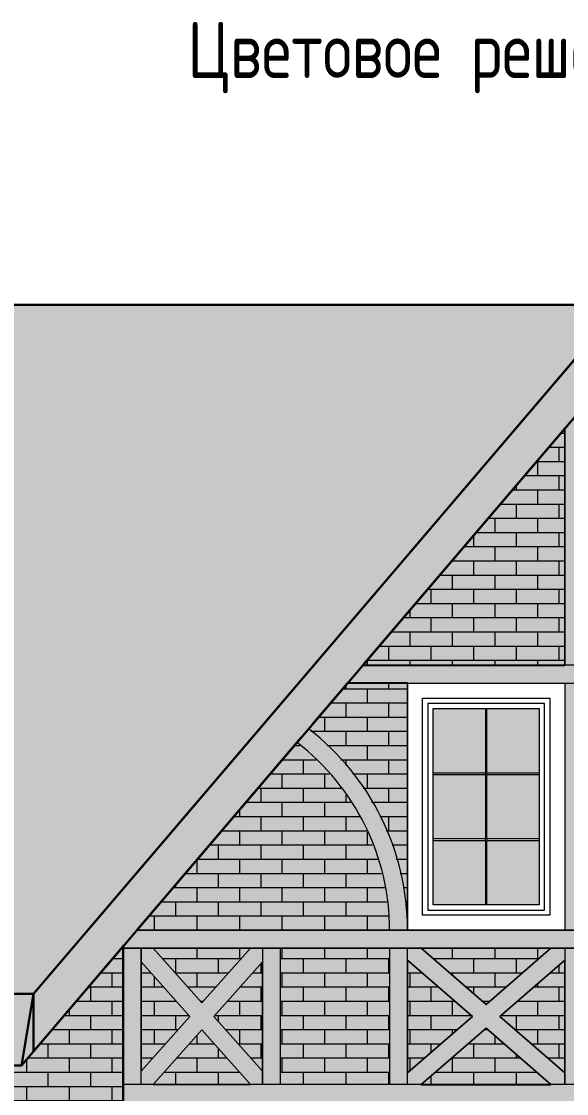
# Model space of a CAD drawing. Header units: millimetres. Extents: x -56498 to 234605, y -296269 to -29969.
# Drawn here: x 210479 to 214122, y -189282 to -182123 of the extents above; entities that cross this region are included whole.
import ezdxf
from ezdxf.enums import TextEntityAlignment as Align

# ---------------------------------------------------------------- set-up
doc = ezdxf.new("R2010")
doc.units = ezdxf.units.MM
doc.header["$LTSCALE"] = 100
for name, color, linetype, lineweight in [('0.3', 7, 'Continuous', 30), ('Примітки 0.09', 200, 'Continuous', 9), ('Тонкі 0.18', 142, 'Continuous', 18), ('Штрихування 0.09', 253, 'Continuous', 9)]:
    doc.layers.add(name, color=color, linetype=linetype, lineweight=lineweight)
doc.styles.add('SPDS', font='SPDS.shx', dxfattribs={"width": 0.9})
pattern_1 = [(0, (0, -59400), (0, 94.83851999999999), []), (90, (0, -59400), (-142.24, 94.83851999999999), [94.83851999999999, -94.83851999999999])]

msp = doc.modelspace()

# ---------------------------------------------------------------- hatches: boundary and pattern name
at = {"layer": 'Тонкі 0.18', "ltscale": 0.75, "true_color": 0xa64f21}
h = msp.add_hatch(color=34, dxfattribs=at)
h.paths.add_polyline_path([(208484.1320691197, -185886.8684205032), (208482.1811435979, -185887.8888629359), (208482.1811435979, -185824.8364507853), (208909.1712082688, -185824.8364507853), (208909.1712082688, -184016.6286345249), (205834.1824293874, -184016.6286345249), (205834.1824293874, -185824.8364507853), (206261.1274727, -185824.8364507853), (206261.1274727001, -185887.8888629358), (206259.1765471773, -185886.8655780447), (206259.1765471773, -187079.9268673955), (206259.1765471773, -187123.2224068589), (205834.1824293874, -187123.2224068589), (205834.1824293873, -188616.6558937469), (208909.1712082688, -188616.6558937469), (208909.1712082688, -187123.2224068589), (208484.1320691197, -187123.2224068589), (208484.1320691197, -187079.9268673955)])
h.paths.add_polyline_path([(205834.1824293874, -184016.628634525), (203059.1709601506, -184016.6286345249), (203059.1709601506, -188616.6558937469), (205834.1824293874, -188616.6558937469), (205834.1824293874, -187123.2224068589), (205409.1658009168, -187123.2224068589), (205409.1658009168, -187079.9268673955), (205409.1658009168, -185886.8458681377), (205407.162350478, -185887.8888629358), (205407.162350478, -185824.8364507853), (205834.1824293874, -185824.8364507853)])
h.paths.add_polyline_path([(214214.1284756208, -184333.0637513297), (214214.1284756207, -184016.6286345249), (208909.1712082688, -184016.6286345249), (208909.1712082688, -185824.8364507853), (209336.1612729396, -185824.8364507853), (209336.1612729396, -185887.8888629358), (209334.1353118212, -185886.8458681377), (209334.1353118212, -187079.9268673955), (209334.1353118212, -187123.2224068589), (208909.1712082688, -187123.2224068589), (208909.1712082688, -188616.6558937469), (210559.1664682763, -188616.6558937469), (211496.9613594555, -187517.5344690402)])
at = {"layer": 'Тонкі 0.18', "ltscale": 0.75, "true_color": 0xf4ebd8}
h = msp.add_hatch(color=254, dxfattribs=at)
h.paths.add_polyline_path([(214859.1563893752, -184841.3079704512), (214859.1563893752, -186421.6245678848), (216207.5834388159, -186421.6245678848)])
h.paths.add_polyline_path([(214739.1744697883, -184700.6927113656), (214484.1284756207, -184401.7863538737), (214229.1575170489, -184700.6381295643), (214229.1575170488, -186421.6245678848), (214739.1744697884, -186421.6245678848)])
h.paths.add_polyline_path([(214109.1755974621, -184841.2773490029), (212760.7108839584, -186421.6245678848), (214109.175597462, -186421.6245678848)])
h.paths.add_polyline_path([(214739.1744697884, -186541.6289981502), (214229.1575170489, -186541.6289981502), (214229.1575170488, -188191.6542723971), (214739.1744697883, -188191.6542723971)])
h = msp.add_hatch(color=254, dxfattribs=at)
h.paths.add_polyline_path([(211250.3841094101, -188191.6542723971), (212320.2676075521, -186937.7344069127), (212416.7782075176, -187017.9730770919), (212486.9029670583, -187085.1693466477), (212585.5655612193, -187195.6207424712), (212652.8747426738, -187284.7461775314), (212741.2868787856, -187426.1876240837), (212805.743008775, -187556.3318145077), (212863.7240609065, -187709.4273248101), (212912.7287920466, -187904.0918451554), (212933.2431681374, -188055.5234242647), (212939.1171750734, -188191.6266656045)])
h.paths.add_polyline_path([(212398.268917006, -186846.3399830324), (212658.2770157293, -186541.6214945908), (213059.1171748492, -186541.6214945908), (213059.1171748492, -188191.6542723971), (213054.9422506578, -188072.5678903382), (213040.9056198672, -187943.4785198637), (213021.6193116631, -187836.5692070461), (212958.8599120399, -187616.5028202935), (212890.4782564988, -187453.4942361577), (212763.4597982714, -187233.6822904985), (212663.896991139, -187101.9799757453), (212567.2995658028, -186995.7914409703), (212483.0808843543, -186916.3285308359)])
h = msp.add_hatch(color=254, dxfattribs=at)
h.paths.add_polyline_path([(207474.2279688169, -190966.6207198298), (207159.2285326538, -190966.6207198098), (207159.2285326487, -191046.6086662013), (207474.2279688118, -191046.6086662213)], flags=17)
h.paths.add_polyline_path([(207474.2279688093, -191086.6026394166), (207226.6855343394, -191086.6026394009), (207474.2279687977, -191268.8641045044)], flags=17)
h.paths.add_polyline_path([(207474.2279687914, -191368.2112349189), (207159.228532643, -191136.2762046041), (207159.2285326067, -191706.9219197112), (207474.2279687846, -191474.9868894354)], flags=17)
h.paths.add_polyline_path([(207709.7579778151, -191541.6184995775), (207518.7308077113, -191541.6184995653), (207226.6855342968, -191756.595484923), (208001.8032512022, -191756.5954849722)], flags=17)
h.paths.add_polyline_path([(208069.2602529092, -191541.6184996003), (207844.6962957363, -191541.618499586), (208069.2602528986, -191706.9219197689)], flags=17)
h.paths.add_polyline_path([(208383.7918908732, -191541.6184996202), (208159.2279337003, -191541.618499606), (208159.2279336898, -191706.9219197746)], flags=17)
h.paths.add_polyline_path([(208709.7573788983, -191541.6184996409), (208518.7302087944, -191541.6184996288), (208226.68493538, -191756.5954849864), (209001.8026522862, -191756.5954850356)], flags=17)
h.paths.add_polyline_path([(209069.2596539931, -191541.6184996637), (208844.6956968203, -191541.6184996495), (209069.2596539826, -191706.9219198324)], flags=17)
h.paths.add_polyline_path([(207474.152933637, -189341.6498318626), (209124.1857114432, -189341.6498318626), (210774.1434536529, -189341.6498318626), (210774.1434536529, -190441.634165935), (211159.1511018079, -190441.634165935), (211159.1511018079, -189341.6498318626), (211159.1511018079, -189221.5928766796), (211159.1511018079, -188311.6361919834), (211159.1511018079, -188298.6359354026), (210559.1664682762, -189001.8136130961), (210559.1269653008, -189001.7799061253), (210480.1539846465, -189094.3325041845), (203659.170600801, -189094.3325041845), (203659.170600801, -190441.634165935), (205009.1660404833, -190441.634165935), (205009.1660404833, -189341.6498318626), (206659.1913147306, -189341.6498318625), (206659.1913147306, -190441.634165935), (207474.152933637, -190441.634165935)])
h.paths.add_polyline_path([(207474.1529336369, -190441.634165935), (206659.1913147306, -190441.634165935), (206659.1913147306, -191541.6185000075), (205009.1660404833, -191541.6185000075), (205009.1660404833, -190441.634165935), (203659.1706008009, -190441.634165935), (203659.170600801, -193366.6342899941), (205009.1660404833, -193366.6342899941), (205009.1660404833, -192541.617901091), (206659.1913147306, -192541.617901091), (206659.1913147306, -193366.6342899941), (207474.152933637, -193366.6342899941), (207474.152933637, -192541.617901091), (210774.1434536529, -192541.617901091), (210774.1434536529, -193366.6342899941), (211159.1511018078, -193366.6342899941), (211159.1511018078, -192066.594591911), (207009.2060818091, -192066.594591911), (207009.2060818091, -191816.5983284692), (207059.2060818123, -191816.5983284692), (207059.2060818662, -190966.6207198035), (207049.2263474657, -190966.6207198028), (207049.2263474682, -190926.626746607), (207474.152933637, -190926.626746634)])
h.paths.add_polyline_path([(211159.1511018078, -193366.6342899941), (210774.1434536529, -193366.6342899941), (210774.1434536529, -194191.6506788972), (207474.152933637, -194191.6506788972), (207474.152933637, -193366.6342899941), (206659.1913147306, -193366.6342899941), (206659.1913147306, -194191.5756433006), (206659.1913147306, -194191.6506788972), (205009.1660404833, -194191.6506788972), (205009.1660404833, -193366.6342899941), (203659.170600801, -193366.6342899941), (203659.170600801, -195046.5920322032), (211159.1511018079, -195046.5920322033)])
h.paths.add_polyline_path([(211159.1511018078, -190441.634165935), (210774.1434536528, -190441.634165935), (210774.1434536529, -190926.6267468435), (211159.1511018079, -190926.6267468679)])
h.paths.add_polyline_path([(211069.2584561957, -190966.620720058), (210774.2184888328, -190966.6207200392), (210774.2184888277, -191046.6086664308), (211069.2584561906, -191046.6086664495)], flags=17)
h.paths.add_polyline_path([(211001.8014544947, -191086.6026396405), (210774.2184888252, -191086.6026396261), (210774.2184888145, -191254.1724399052)], flags=17)
h.paths.add_polyline_path([(211069.2584561849, -191136.2762048522), (210774.2184888083, -191353.5147325936), (210774.2184887996, -191489.7405151165), (211069.2584561487, -191706.9219199594)], flags=17)
h.paths.add_polyline_path([(210774.2184887933, -191589.069747399), (210774.2184887826, -191756.5954851481), (211001.8014544523, -191756.5954851626)], flags=17)
h = msp.add_hatch(color=254, dxfattribs=at)
h.paths.add_polyline_path([(217689.1239298459, -188401.8289795654), (217364.4449016715, -188766.6520521303), (217689.1239298459, -189131.4000890976)])
h.paths.add_polyline_path([(217608.8358410669, -188311.6361919834), (216959.4777847181, -188311.6361919835), (217284.1568128925, -188676.3842289516)])
h.paths.add_polyline_path([(216879.1146603415, -188401.8289795655), (216879.1146603415, -189131.4000890976), (217203.7936885169, -188766.6520521303)])
h.paths.add_polyline_path([(217284.1568128925, -188856.8448397114), (216959.4777847181, -189221.5928766796), (217608.8358410669, -189221.5928766796)])
h.paths.add_polyline_path([(216759.1327407547, -188311.6361919834), (216029.1114176409, -188311.6361919834), (216029.111417641, -189221.5928766796), (216759.1327407547, -189221.5928766796)])
h.paths.add_polyline_path([(215909.1294980541, -188391.0238535986), (215475.7989254375, -188766.6520521303), (215909.1294980541, -189142.2052150644)])
h.paths.add_polyline_path([(215384.1804615139, -188846.0397137455), (214950.7748532997, -189221.5928766796), (215817.5110341296, -189221.5928766796)])
h.paths.add_polyline_path([(214859.1563893752, -188391.0238535986), (214859.1563893752, -189142.2052150644), (215292.5619975884, -188766.6520521303)])
h.paths.add_polyline_path([(215817.5110341296, -188311.6361919834), (214950.7748532997, -188311.6361919834), (215384.1804615139, -188687.1893549176)])
h.paths.add_polyline_path([(214739.1744697884, -188311.6361919835), (214229.1575170488, -188311.6361919835), (214229.1575170489, -189221.5928766796), (214739.1744697884, -189221.5928766796)])
h.paths.add_polyline_path([(214109.175597462, -188391.0238535986), (213675.7699892489, -188766.6520521303), (214109.175597462, -189142.2052150644)])
h.paths.add_polyline_path([(214017.5571335375, -188311.6361919834), (213150.745917111, -188311.6361919834), (213584.1515253243, -188687.1893549175)])
h.paths.add_polyline_path([(213492.5330614006, -188766.6520521303), (213059.1274531865, -188391.0238535986), (213059.1274531865, -189142.2052150644)])
h.paths.add_polyline_path([(213584.1515253242, -188846.0397137455), (213150.745917111, -189221.5928766796), (214017.5571335375, -189221.5928766796)])
h.paths.add_polyline_path([(212939.1455335996, -188311.6361919834), (212209.1242104859, -188311.6361919834), (212209.1242104859, -189221.5928766796), (212939.1455335997, -189221.5928766796)])
h.paths.add_polyline_path([(212089.1422908991, -188401.8289795655), (211764.4632627246, -188766.6520521303), (212089.1422908991, -189131.4000890976)])
h.paths.add_polyline_path([(212008.8542021202, -188311.6361919834), (211359.4961457703, -188311.6361919834), (211684.1751739447, -188676.3842289517)])
h.paths.add_polyline_path([(211279.1330213937, -188401.8289795654), (211279.1330213937, -189131.4000890976), (211603.8120495691, -188766.6520521303)])
h.paths.add_polyline_path([(211684.1751739447, -188856.8448397114), (211359.4961457704, -189221.5928766796), (212008.8542021201, -189221.5928766796)])
h.paths.add_polyline_path([(214859.1563893752, -189341.6498318626), (214109.175597462, -189341.6498318626), (214109.175597462, -190441.634165935), (214859.1563893752, -190441.634165935)])
h.paths.add_polyline_path([(214859.1563893752, -190441.634165935), (214109.175597462, -190441.634165935), (214109.175597462, -191541.6185000075), (212459.1428196558, -191541.6185000075), (212459.1428196558, -190441.634165935), (211159.1511018079, -190441.634165935), (211159.1511018078, -193366.6342899941), (212459.1428196558, -193366.6342899941), (212459.1428196558, -192541.617901091), (214109.175597462, -192541.617901091), (214109.175597462, -193366.6342899941), (214859.1563893752, -193366.6342899941), (214859.1563893752, -192541.617901091), (216509.1141315848, -192541.617901091), (216509.1141315848, -193366.6342899941), (217809.1808850302, -193366.6342899941), (217809.1808850302, -190441.634165935), (216509.1141315848, -190441.634165935), (216509.1141315848, -191541.6185000075), (214859.1563893752, -191541.6185000074)])
h.paths.add_polyline_path([(217809.1808850303, -189341.6498318626), (216509.1141315848, -189341.6498318626), (216509.1141315848, -190441.634165935), (217809.1808850302, -190441.634165935)])
h.paths.add_polyline_path([(212459.1428196558, -189341.6498318626), (211159.1511018078, -189341.6498318626), (211159.1511018078, -190441.634165935), (212459.1428196558, -190441.634165935)])
h.paths.add_polyline_path([(217809.1808850303, -193366.6342899941), (216509.1141315848, -193366.6342899941), (216509.1141315848, -194191.6506788972), (214859.1563893752, -194191.6506788972), (214859.1563893752, -193366.6342899941), (214109.175597462, -193366.6342899941), (214109.175597462, -194191.5756433006), (214109.175597462, -194191.6506788972), (212459.1428196558, -194191.6506788972), (212459.1428196558, -193366.6342899941), (211159.1511018079, -193366.6342899941), (211159.1511018078, -195046.5920322033), (217809.1808850303, -195046.5920322033)])
at = {"layer": 'Штрихування 0.09', "ltscale": 0.75}
h = msp.add_hatch(dxfattribs=at)
h.set_pattern_fill('SQSHNGLE', color=256, scale=500, style=0, pattern_type=2)
h.set_pattern_definition([(0, (15, -59400), (125, 200), [220, -30]), (0, (15, -59385), (125, 200), [220, -30]), (90, (235, -59400), (-125, 200), [200, -200]), (90, (265, -59400), (-125, 200), [200, -200])])
h.paths.add_polyline_path([(208484.1320691197, -185886.8684205032), (208482.1811435979, -185887.8888629359), (208482.1811435979, -185824.8364507853), (208909.1712082688, -185824.8364507853), (208909.1712082688, -184016.6286345249), (205834.1824293874, -184016.6286345249), (205834.1824293874, -185824.8364507853), (206261.1274727, -185824.8364507853), (206261.1274727001, -185887.8888629358), (206259.1765471773, -185886.8655780447), (206259.1765471773, -187079.9268673955), (206259.1765471773, -187123.2224068589), (205834.1824293874, -187123.2224068589), (205834.1824293873, -188616.6558937469), (208909.1712082688, -188616.6558937469), (208909.1712082688, -187123.2224068589), (208484.1320691197, -187123.2224068589), (208484.1320691197, -187079.9268673955)])
h.paths.add_polyline_path([(205834.1824293874, -184016.628634525), (203059.1709601506, -184016.6286345249), (203059.1709601506, -188616.6558937469), (205834.1824293874, -188616.6558937469), (205834.1824293874, -187123.2224068589), (205409.1658009168, -187123.2224068589), (205409.1658009168, -187079.9268673955), (205409.1658009168, -185886.8458681377), (205407.162350478, -185887.8888629358), (205407.162350478, -185824.8364507853), (205834.1824293874, -185824.8364507853)])
h.paths.add_polyline_path([(214214.1284756208, -184333.0637513297), (214214.1284756207, -184016.6286345249), (208909.1712082688, -184016.6286345249), (208909.1712082688, -185824.8364507853), (209336.1612729396, -185824.8364507853), (209336.1612729396, -185887.8888629358), (209334.1353118212, -185886.8458681377), (209334.1353118212, -187079.9268673955), (209334.1353118212, -187123.2224068589), (208909.1712082688, -187123.2224068589), (208909.1712082688, -188616.6558937469), (210559.1664682763, -188616.6558937469), (211496.9613594555, -187517.5344690402)])
at = {"layer": 'Штрихування 0.09', "true_color": 0xa64517}
msp.add_hatch(color=34, dxfattribs=at).paths.add_polyline_path([(214484.1284756085, -184016.6286345393), (218409.165518561, -188616.6558937469), (218488.102966595, -189094.3325041845), (214484.1284756208, -184401.7863538737), (210480.1539846465, -189094.3325041845), (210559.1664682762, -188616.6558937469)])
at = {"layer": 'Штрихування 0.09', "ltscale": 0.75}
h = msp.add_hatch(dxfattribs=at)
h.set_pattern_fill('AR-BRSTD', color=256, scale=1.4, style=0)
h.set_pattern_definition(pattern_1)
h.paths.add_polyline_path([(214859.1563893752, -184841.3079704512), (214859.1563893752, -186421.6245678848), (216207.5834388159, -186421.6245678848)])
h.paths.add_polyline_path([(214739.1744697883, -184700.6927113656), (214484.1284756207, -184401.7863538737), (214229.1575170489, -184700.6381295643), (214229.1575170488, -186421.6245678848), (214739.1744697884, -186421.6245678848)])
h.paths.add_polyline_path([(214109.1755974621, -184841.2773490029), (212760.7108839584, -186421.6245678848), (214109.175597462, -186421.6245678848)])
h.paths.add_polyline_path([(214739.1744697884, -186541.6289981502), (214229.1575170489, -186541.6289981502), (214229.1575170488, -188191.6542723971), (214739.1744697883, -188191.6542723971)])
at = {"layer": 'Штрихування 0.09', "true_color": 0xa64517}
h = msp.add_hatch(color=34, dxfattribs=at)
h.paths.add_polyline_path([(214859.1563893752, -184841.3079704512), (214739.1744697884, -184700.6927113657), (214739.1744697884, -186421.6245678848), (214859.1563893752, -186421.6245678848)])
h.paths.add_polyline_path([(214229.1575170488, -184700.6104845395), (214109.175597462, -184841.2284318419), (214109.175597462, -186421.6245678848), (214229.1575170489, -186421.6245678848)])
h.paths.add_polyline_path([(216207.5834388159, -186421.6245678848), (212760.7064600051, -186421.6245678848), (212658.3193758036, -186541.6214945908), (213059.1274531865, -186541.6214945908), (213059.1274531865, -186541.6289981502), (214229.1575170489, -186541.6289981502), (214229.1575170489, -186541.6214945908), (214734.1470847898, -186541.6214945908), (214734.1470847897, -186541.6289981502), (215909.1294980541, -186541.6289981502), (215909.1294980541, -186541.6214945908), (216309.972480406, -186541.6214945908)])
h.paths.add_polyline_path([(214229.1575170489, -186541.6289981502), (214109.175597462, -186541.6289981502), (214109.175597462, -188191.6542723971), (214229.1575170489, -188191.6542723971)])
h.paths.add_polyline_path([(214859.1563893752, -186541.6289981502), (214739.1744697884, -186541.6289981502), (214739.1744697883, -188191.6542723971), (214859.1563893752, -188191.6542723971)])
at = {"layer": 'Штрихування 0.09', "ltscale": 0.75}
h = msp.add_hatch(dxfattribs=at)
h.set_pattern_fill('AR-BRSTD', color=256, scale=1.4, style=0)
h.set_pattern_definition(pattern_1)
h.paths.add_polyline_path([(211245.4420383454, -188191.6542723971), (212315.3255364874, -186937.7344069127), (212411.8361364529, -187017.9730770919), (212481.9608959935, -187085.1693466477), (212580.6234901545, -187195.6207424712), (212647.932671609, -187284.7461775314), (212736.3448077208, -187426.1876240837), (212800.8009377102, -187556.3318145077), (212858.7819898418, -187709.4273248101), (212907.7867209819, -187904.0918451554), (212928.3010970726, -188055.5234242647), (212934.1751040087, -188191.6266656045)])
h.paths.add_polyline_path([(212393.3268459412, -186846.3399830324), (212653.3349446645, -186541.6214945908), (213054.1751037845, -186541.6214945908), (213054.1751037845, -188191.6542723971), (213050.000179593, -188072.5678903382), (213035.9635488024, -187943.4785198637), (213016.6772405984, -187836.5692070461), (212953.9178409752, -187616.5028202935), (212885.5361854341, -187453.4942361577), (212758.5177272066, -187233.6822904985), (212658.9549200743, -187101.9799757453), (212562.3574947381, -186995.7914409703), (212478.1388132895, -186916.3285308359)])
at = {"layer": 'Штрихування 0.09'}
h = msp.add_hatch(color=7, dxfattribs=at)
h.set_gradient(color1=(209, 255, 255), color2=(250, 255, 255), one_color=1, tint=0.9900000095367432, name='CYLINDER')
h.paths.add_polyline_path([(213939.1449346837, -186711.6221431303), (213589.1789103229, -186711.6221431303), (213589.1789103229, -187141.606128121), (213939.1449346837, -187141.6061281211)])
h.paths.add_polyline_path([(213579.1241403256, -186711.6221431303), (213229.1581159648, -186711.6221431303), (213229.1581159649, -187141.606128121), (213579.1241403256, -187141.6061281211)])
h.paths.add_polyline_path([(213579.1241403256, -187151.6608981178), (213229.1581159648, -187151.6608981178), (213229.1581159648, -187581.6148688692), (213579.1241403256, -187581.6148688692)])
h.paths.add_polyline_path([(213939.1449346837, -187151.6608981178), (213589.1789103229, -187151.6608981178), (213589.1789103229, -187581.6148688692), (213939.1449346837, -187581.6148688692)])
h.paths.add_polyline_path([(213939.1449346837, -187591.5946032693), (213589.1789103229, -187591.5946032693), (213589.1789103229, -188021.6236096178), (213939.1449346837, -188021.6236096178)])
h.paths.add_polyline_path([(213579.1241403256, -187591.5946032693), (213229.1581159648, -187591.5946032693), (213229.1581159649, -188021.6236096178), (213579.1241403257, -188021.6236096178)])
at = {"layer": 'Штрихування 0.09', "true_color": 0xa64517}
h = msp.add_hatch(color=34, dxfattribs=at)
edge = h.paths.add_edge_path()
edge.add_line((212398.3330360651, -186846.3236159323), (212346.5805035885, -186906.9772119877))
edge.add_line((212346.589424172, -186906.9848234537), (212320.351835537, -186937.7335747372))
edge.add_arc((211359.4804642681, -188191.6266656045), 1579.722024740086, -0.00100128546500855, 52.5366771261215, ccw=False)
edge.add_line((212939.202488767, -188191.6542723971), (213059.1274531865, -188191.6542723971))
edge.add_line((213059.1274531865, -188191.6542723971), (213059.1274531865, -188175.6556153154))
edge.add_arc((211359.4804642681, -188191.6266656045), 1699.722024740105, 0.5383746450740368, 52.32442514200497)
h = msp.add_hatch(color=34, dxfattribs=at)
h.paths.add_polyline_path([(214229.1575170489, -188311.6361919834), (214109.175597462, -188311.6361919834), (214109.175597462, -189221.5928766796), (214229.1575170489, -189221.5928766796)])
h.paths.add_polyline_path([(215909.1294980541, -188391.0238535986), (215909.1294980541, -188311.6361919835), (215817.5110341295, -188311.6361919835), (215384.180461514, -188687.1893549176), (214950.7748532997, -188311.6361919834), (214859.1563893752, -188311.6361919834), (214859.1563893752, -188391.0238535986), (215292.5619975884, -188766.6520521303), (214859.1563893752, -189142.2052150643), (214859.1563893752, -189221.5928766796), (214950.7748532998, -189221.5928766796), (215384.1804615139, -188846.0397137455), (215817.5110341296, -189221.5928766796), (215909.1294980541, -189221.5928766796), (215909.1294980541, -189142.2052150644), (215475.7989254376, -188766.6520521303)])
h.paths.add_polyline_path([(217689.1239298459, -188401.8289795654), (217689.1239298459, -188311.6361919834), (217608.8358410669, -188311.6361919834), (217284.1568128925, -188676.3842289516), (216959.4777847181, -188311.6361919834), (216879.1146603415, -188311.6361919834), (216879.1146603416, -188401.8289795655), (217203.7936885169, -188766.6520521303), (216879.1146603415, -189131.4000890976), (216879.1146603415, -189221.5928766796), (216959.477784718, -189221.5928766796), (217284.1568128925, -188856.8448397114), (217608.8358410669, -189221.5928766796), (217689.1239298459, -189221.5928766796), (217689.1239298459, -189131.4000890976), (217364.4449016715, -188766.6520521303)])
h.paths.add_polyline_path([(213059.1274531865, -188391.0238535986), (213059.1274531865, -188311.6361919834), (212939.1455335996, -188311.6361919834), (212939.1455335997, -189221.5928766796), (213059.1274531865, -189221.5928766796)])
h.paths.add_polyline_path([(212209.1242104859, -188311.6361919834), (212089.1422908991, -188311.6361919834), (212089.142290899, -189221.5928766796), (212209.1242104858, -189221.5928766796)])
h.paths.add_polyline_path([(211279.1330213937, -188311.6361919834), (211159.1511018079, -188311.6361919834), (211159.1511018079, -189221.5928766796), (211279.1330213937, -189221.5928766796)])
h.paths.add_polyline_path([(214109.175597462, -188391.0238535987), (214109.1755974621, -188311.6361919835), (214017.5571335374, -188311.6361919835), (213584.1515253242, -188687.1893549176), (213150.745917111, -188311.6361919834), (213059.1274531865, -188311.6361919834), (213059.1274531865, -188391.0238535986), (213492.5330614006, -188766.6520521303), (213059.1274531865, -189142.2052150644), (213059.1274531865, -189221.5928766796), (213150.7459171111, -189221.5928766796), (213584.1515253243, -188846.0397137455), (214017.5571335375, -189221.5928766796), (214109.175597462, -189221.5928766796), (214109.175597462, -189142.2052150644), (213675.7699892489, -188766.6520521303)])
h.paths.add_polyline_path([(212089.1422908991, -188401.8289795654), (212089.1422908991, -188311.6361919835), (212008.8542021201, -188311.6361919835), (211684.1751739447, -188676.3842289516), (211359.4961457703, -188311.6361919834), (211279.1330213938, -188311.6361919834), (211279.1330213938, -188401.8289795655), (211603.8120495691, -188766.6520521303), (211279.1330213937, -189131.4000890976), (211279.1330213938, -189221.5928766796), (211359.4961457703, -189221.5928766796), (211684.1751739447, -188856.8448397114), (212008.85420212, -189221.5928766796), (212089.1422908991, -189221.5928766796), (212089.1422908991, -189131.4000890976), (211764.4632627247, -188766.6520521303)])
h.paths.add_polyline_path([(217809.1058497396, -189221.5928766796), (211159.1511018079, -189221.5928766796), (211159.1511018079, -189341.6498318626), (217809.1058497472, -189341.6498318626)])
h.paths.add_polyline_path([(214859.1563893752, -188391.0238535986), (214859.1563893752, -188311.6361919834), (214739.1744697884, -188311.6361919834), (214739.1744697884, -189221.5928766796), (214859.1563893752, -189221.5928766796)])
h.paths.add_polyline_path([(216029.111417641, -188311.6361919835), (215909.1294980541, -188311.6361919835), (215909.1294980541, -189221.5928766796), (216029.111417641, -189221.5928766796)])
h.paths.add_polyline_path([(216879.1146603415, -188401.8289795655), (216879.1146603415, -188311.6361919834), (216759.1327407548, -188311.6361919834), (216759.1327407548, -189221.5928766796), (216879.1146603415, -189221.5928766796)])
h.paths.add_polyline_path([(217809.1808850303, -188311.6361919835), (217689.1239298459, -188311.6361919834), (217689.1239298459, -189131.4000890976), (217689.1239298459, -189221.5928766796), (217809.1808850303, -189221.5928766796)])
h.paths.add_polyline_path([(211159.1511018079, -188298.5799981079), (211250.432944092, -188191.6542723971), (217717.8625634932, -188191.6542723971), (217809.1808850303, -188298.5799981079), (217809.1808850303, -188311.6361919834), (211159.1511018079, -188311.6361919834)])
at = {"layer": 'Штрихування 0.09', "ltscale": 0.75}
h = msp.add_hatch(dxfattribs=at)
h.set_pattern_fill('AR-BRSTD', color=256, scale=1.4, style=0)
h.set_pattern_definition(pattern_1)
h.paths.add_polyline_path([(207474.2279688169, -190966.6207198298), (207159.2285326538, -190966.6207198098), (207159.2285326487, -191046.6086662013), (207474.2279688118, -191046.6086662213)], flags=17)
h.paths.add_polyline_path([(207474.2279688093, -191086.6026394166), (207226.6855343394, -191086.6026394009), (207474.2279687977, -191268.8641045044)], flags=17)
h.paths.add_polyline_path([(207474.2279687914, -191368.2112349189), (207159.228532643, -191136.2762046041), (207159.2285326067, -191706.9219197112), (207474.2279687846, -191474.9868894354)], flags=17)
h.paths.add_polyline_path([(207709.7579778151, -191541.6184995775), (207518.7308077113, -191541.6184995653), (207226.6855342968, -191756.595484923), (208001.8032512022, -191756.5954849722)], flags=17)
h.paths.add_polyline_path([(208069.2602529092, -191541.6184996003), (207844.6962957363, -191541.618499586), (208069.2602528986, -191706.9219197689)], flags=17)
h.paths.add_polyline_path([(208383.7918908732, -191541.6184996202), (208159.2279337003, -191541.618499606), (208159.2279336898, -191706.9219197746)], flags=17)
h.paths.add_polyline_path([(208709.7573788983, -191541.6184996409), (208518.7302087944, -191541.6184996288), (208226.68493538, -191756.5954849864), (209001.8026522862, -191756.5954850356)], flags=17)
h.paths.add_polyline_path([(209069.2596539931, -191541.6184996637), (208844.6956968203, -191541.6184996495), (209069.2596539826, -191706.9219198324)], flags=17)
h.paths.add_polyline_path([(207474.152933637, -189341.6498318626), (209124.1857114432, -189341.6498318626), (210774.1434536529, -189341.6498318626), (210774.1434536529, -190441.634165935), (211159.1511018079, -190441.634165935), (211159.1511018079, -189341.6498318626), (211159.1511018079, -189221.5928766796), (211159.1511018079, -188311.6361919834), (211159.1511018079, -188298.6359354026), (210559.1664682762, -189001.8136130961), (210559.1269653008, -189001.7799061253), (210480.1539846465, -189094.3325041845), (203659.170600801, -189094.3325041845), (203659.170600801, -190441.634165935), (205009.1660404833, -190441.634165935), (205009.1660404833, -189341.6498318626), (206659.1913147306, -189341.6498318625), (206659.1913147306, -190441.634165935), (207474.152933637, -190441.634165935)])
h.paths.add_polyline_path([(207474.1529336369, -190441.634165935), (206659.1913147306, -190441.634165935), (206659.1913147306, -191541.6185000075), (205009.1660404833, -191541.6185000075), (205009.1660404833, -190441.634165935), (203659.1706008009, -190441.634165935), (203659.170600801, -193366.6342899941), (205009.1660404833, -193366.6342899941), (205009.1660404833, -192541.617901091), (206659.1913147306, -192541.617901091), (206659.1913147306, -193366.6342899941), (207474.152933637, -193366.6342899941), (207474.152933637, -192541.617901091), (210774.1434536529, -192541.617901091), (210774.1434536529, -193366.6342899941), (211159.1511018078, -193366.6342899941), (211159.1511018078, -192066.594591911), (207009.2060818091, -192066.594591911), (207009.2060818091, -191816.5983284692), (207059.2060818123, -191816.5983284692), (207059.2060818662, -190966.6207198035), (207049.2263474657, -190966.6207198028), (207049.2263474682, -190926.626746607), (207474.152933637, -190926.626746634)])
h.paths.add_polyline_path([(211159.1511018078, -193366.6342899941), (210774.1434536529, -193366.6342899941), (210774.1434536529, -194191.6506788972), (207474.152933637, -194191.6506788972), (207474.152933637, -193366.6342899941), (206659.1913147306, -193366.6342899941), (206659.1913147306, -194191.5756433006), (206659.1913147306, -194191.6506788972), (205009.1660404833, -194191.6506788972), (205009.1660404833, -193366.6342899941), (203659.170600801, -193366.6342899941), (203659.170600801, -195046.5920322032), (211159.1511018079, -195046.5920322033)])
h.paths.add_polyline_path([(211159.1511018078, -190441.634165935), (210774.1434536528, -190441.634165935), (210774.1434536529, -190926.6267468435), (211159.1511018079, -190926.6267468679)])
h.paths.add_polyline_path([(211069.2584561957, -190966.620720058), (210774.2184888328, -190966.6207200392), (210774.2184888277, -191046.6086664308), (211069.2584561906, -191046.6086664495)], flags=17)
h.paths.add_polyline_path([(211001.8014544947, -191086.6026396405), (210774.2184888252, -191086.6026396261), (210774.2184888145, -191254.1724399052)], flags=17)
h.paths.add_polyline_path([(211069.2584561849, -191136.2762048522), (210774.2184888083, -191353.5147325936), (210774.2184887996, -191489.7405151165), (211069.2584561487, -191706.9219199594)], flags=17)
h.paths.add_polyline_path([(210774.2184887933, -191589.069747399), (210774.2184887826, -191756.5954851481), (211001.8014544523, -191756.5954851626)], flags=17)
h = msp.add_hatch(dxfattribs=at)
h.set_pattern_fill('AR-BRSTD', color=256, scale=1.4, style=0)
h.set_pattern_definition(pattern_1)
h.paths.add_polyline_path([(217689.1239298459, -188401.8289795654), (217364.4449016715, -188766.6520521303), (217689.1239298459, -189131.4000890976)])
h.paths.add_polyline_path([(217608.8358410669, -188311.6361919834), (216959.4777847181, -188311.6361919835), (217284.1568128925, -188676.3842289516)])
h.paths.add_polyline_path([(216879.1146603415, -188401.8289795655), (216879.1146603415, -189131.4000890976), (217203.7936885169, -188766.6520521303)])
h.paths.add_polyline_path([(217284.1568128925, -188856.8448397114), (216959.4777847181, -189221.5928766796), (217608.8358410669, -189221.5928766796)])
h.paths.add_polyline_path([(216759.1327407547, -188311.6361919834), (216029.1114176409, -188311.6361919834), (216029.111417641, -189221.5928766796), (216759.1327407547, -189221.5928766796)])
h.paths.add_polyline_path([(215909.1294980541, -188391.0238535986), (215475.7989254375, -188766.6520521303), (215909.1294980541, -189142.2052150644)])
h.paths.add_polyline_path([(215384.1804615139, -188846.0397137455), (214950.7748532997, -189221.5928766796), (215817.5110341296, -189221.5928766796)])
h.paths.add_polyline_path([(214859.1563893752, -188391.0238535986), (214859.1563893752, -189142.2052150644), (215292.5619975884, -188766.6520521303)])
h.paths.add_polyline_path([(215817.5110341296, -188311.6361919834), (214950.7748532997, -188311.6361919834), (215384.1804615139, -188687.1893549176)])
h.paths.add_polyline_path([(214739.1744697884, -188311.6361919835), (214229.1575170488, -188311.6361919835), (214229.1575170489, -189221.5928766796), (214739.1744697884, -189221.5928766796)])
h.paths.add_polyline_path([(214109.175597462, -188391.0238535986), (213675.7699892489, -188766.6520521303), (214109.175597462, -189142.2052150644)])
h.paths.add_polyline_path([(214017.5571335375, -188311.6361919834), (213150.745917111, -188311.6361919834), (213584.1515253243, -188687.1893549175)])
h.paths.add_polyline_path([(213492.5330614006, -188766.6520521303), (213059.1274531865, -188391.0238535986), (213059.1274531865, -189142.2052150644)])
h.paths.add_polyline_path([(213584.1515253242, -188846.0397137455), (213150.745917111, -189221.5928766796), (214017.5571335375, -189221.5928766796)])
h.paths.add_polyline_path([(212939.1455335996, -188311.6361919834), (212209.1242104859, -188311.6361919834), (212209.1242104859, -189221.5928766796), (212939.1455335997, -189221.5928766796)])
h.paths.add_polyline_path([(212089.1422908991, -188401.8289795655), (211764.4632627246, -188766.6520521303), (212089.1422908991, -189131.4000890976)])
h.paths.add_polyline_path([(212008.8542021202, -188311.6361919834), (211359.4961457703, -188311.6361919834), (211684.1751739447, -188676.3842289517)])
h.paths.add_polyline_path([(211279.1330213937, -188401.8289795654), (211279.1330213937, -189131.4000890976), (211603.8120495691, -188766.6520521303)])
h.paths.add_polyline_path([(211684.1751739447, -188856.8448397114), (211359.4961457704, -189221.5928766796), (212008.8542021201, -189221.5928766796)])
h.paths.add_polyline_path([(214859.1563893752, -189341.6498318626), (214109.175597462, -189341.6498318626), (214109.175597462, -190441.634165935), (214859.1563893752, -190441.634165935)])
h.paths.add_polyline_path([(214859.1563893752, -190441.634165935), (214109.175597462, -190441.634165935), (214109.175597462, -191541.6185000075), (212459.1428196558, -191541.6185000075), (212459.1428196558, -190441.634165935), (211159.1511018079, -190441.634165935), (211159.1511018078, -193366.6342899941), (212459.1428196558, -193366.6342899941), (212459.1428196558, -192541.617901091), (214109.175597462, -192541.617901091), (214109.175597462, -193366.6342899941), (214859.1563893752, -193366.6342899941), (214859.1563893752, -192541.617901091), (216509.1141315848, -192541.617901091), (216509.1141315848, -193366.6342899941), (217809.1808850302, -193366.6342899941), (217809.1808850302, -190441.634165935), (216509.1141315848, -190441.634165935), (216509.1141315848, -191541.6185000075), (214859.1563893752, -191541.6185000074)])
h.paths.add_polyline_path([(217809.1808850303, -189341.6498318626), (216509.1141315848, -189341.6498318626), (216509.1141315848, -190441.634165935), (217809.1808850302, -190441.634165935)])
h.paths.add_polyline_path([(212459.1428196558, -189341.6498318626), (211159.1511018078, -189341.6498318626), (211159.1511018078, -190441.634165935), (212459.1428196558, -190441.634165935)])
h.paths.add_polyline_path([(217809.1808850303, -193366.6342899941), (216509.1141315848, -193366.6342899941), (216509.1141315848, -194191.6506788972), (214859.1563893752, -194191.6506788972), (214859.1563893752, -193366.6342899941), (214109.175597462, -193366.6342899941), (214109.175597462, -194191.5756433006), (214109.175597462, -194191.6506788972), (212459.1428196558, -194191.6506788972), (212459.1428196558, -193366.6342899941), (211159.1511018079, -193366.6342899941), (211159.1511018078, -195046.5920322033), (217809.1808850303, -195046.5920322033)])
at = {"layer": 'Штрихування 0.09', "true_color": 0xa64517}
h = msp.add_hatch(color=34, dxfattribs=at)
h.paths.add_polyline_path([(225909.1235088883, -188616.6558937469), (218409.165518561, -188616.6558937469), (218488.102966595, -189094.3325041845), (225909.1235088883, -189094.3325041845)])
h.paths.add_polyline_path([(210559.1664682763, -188616.6558937469), (203059.1709601506, -188616.6558937469), (203059.1709601506, -189094.3325041845), (210480.1539846466, -189094.3325041845)])

# ---------------------------------------------------------------- linework, layer by layer
for p, q in [((214109.175597462, -184841.2773490029), (212760.7108839584, -186421.6245678848)), ((212760.7108839584, -186421.6245678848), (214109.175597462, -186421.6245678848)), ((212658.2872940665, -186541.6214945908), (212424.4763738466, -186815.7040197154)), ((213059.1274531865, -186541.6214945908), (212658.2872940665, -186541.6214945908)), ((212346.589424172, -186906.9848234537), (211250.3943877465, -188191.6542723971)), ((210559.1664682762, -188616.6558937469), (211496.9613594555, -187517.5344690402)), ((211159.1511018079, -188298.5799981079), (211159.1511018079, -188311.6361919834)), ((211159.1511018079, -188311.6361919834), (211159.1511018079, -189221.5928766796)), ((211159.1511018079, -189221.5928766796), (211159.1511018079, -189341.6498318626)), ((213150.745917111, -189221.5928766796), (214017.5571335375, -189221.5928766796))]:
    msp.add_line(p, q)
at = {"layer": '0.3'}
for p, q in [((214214.1284756208, -184016.6286345249), (203059.1709601506, -184016.6286345249)), ((214214.1284756208, -184016.6286345249), (203059.1709601506, -184016.6286345249)), ((210559.1664682762, -188616.6558937469), (214484.1284756208, -184016.6286345249)), ((211496.9613594555, -187517.5344690402), (214484.1284756208, -184016.6286345249)), ((214484.1284756208, -184401.7863538737), (210559.1664682762, -189001.8136130961)), ((211159.1511018079, -188298.5799981079), (210480.1539846465, -189094.3325041845)), ((211159.1511018079, -190926.626747079), (211159.1511018079, -188298.5799981079)), ((203059.1709601506, -188616.6558937469), (210559.1664682762, -188616.6558937469)), ((203059.1709601506, -188616.6558937469), (210559.1664682762, -188616.6558937469)), ((210480.1539846465, -189094.3325041845), (210559.1664682762, -188616.6558937469)), ((210559.1664682762, -188616.6558937469), (210559.1664682762, -189001.8136130961)), ((210480.1539846465, -189094.3325041845), (203059.1709601506, -189094.3325041845)), ((210480.1539846465, -189094.3325041845), (203659.170600801, -189094.3325041845))]:
    msp.add_line(p, q, dxfattribs=at)
at = {"layer": 'Тонкі 0.18'}
for p, q in [((214109.175597462, -186421.6245678848), (214109.175597462, -184841.2773490029)), ((214109.175597462, -184841.2773490029), (214109.175597462, -186421.6245678848)), ((216207.6211028798, -186421.6245678848), (212760.7108839584, -186421.6245678848)), ((212658.2872940665, -186541.6289981502), (216309.9696571741, -186541.6289981502)), ((213059.1274531865, -188191.6542723971), (213059.1274531865, -186541.6214945908)), ((213059.1274531865, -186541.6289981502), (213059.1274531865, -188191.6542723971)), ((214109.175597462, -186541.6289981502), (214109.175597462, -188191.6542723971)), ((213159.149903974, -188091.6318216092), (213159.149903974, -186641.6214346988)), ((213159.149903974, -186641.6214346988), (214009.1531466755, -186641.6214346988)), ((214009.1531466755, -186641.6214346988), (214009.1531466755, -188091.6318216092)), ((214009.1531466755, -188091.6318216092), (213159.149903974, -188091.6318216092)), ((211250.3943877465, -188191.6542723971), (212939.1455335997, -188191.6542723971)), ((217717.8625634932, -188191.6542723971), (211250.3943877465, -188191.6542723971)), ((211159.1511018079, -188311.6361919834), (217608.8358410669, -188311.6361919834)), ((211279.1330213937, -188311.6361919834), (211279.1330213937, -189131.4000890976)), ((211279.1330213937, -189221.5928766796), (211279.1330213937, -188311.6361919835)), ((212008.8542021201, -188311.6361919834), (211359.4961457703, -188311.6361919834)), ((211359.4961457703, -188311.6361919834), (211684.1751739447, -188676.3842289516)), ((211684.1751739447, -188676.3842289516), (211359.4961457703, -188311.6361919834)), ((211684.1751739447, -188676.3842289516), (212008.8542021201, -188311.6361919834)), ((212008.8542021201, -188311.6361919834), (211684.1751739447, -188676.3842289516)), ((212089.1422908991, -188311.6361919834), (212089.1422908991, -189221.5928766796)), ((212209.1242104859, -188311.6361919834), (212939.1455335997, -188311.6361919834)), ((212209.1242104859, -189221.5928766796), (212209.1242104859, -188311.6361919834)), ((212209.1242104859, -189221.5928766796), (212209.1242104859, -188311.6361919834)), ((212939.1455335997, -188311.6361919834), (212939.1455335997, -189221.5928766796)), ((212939.1455335997, -188311.6361919834), (212939.1455335997, -189221.5928766796)), ((213059.1274531865, -188391.0238535986), (213059.1274531865, -188311.6361919834)), ((214017.5571335375, -188311.6361919834), (213150.745917111, -188311.6361919834)), ((213150.745917111, -188311.6361919834), (213584.1515253243, -188687.1893549176)), ((213584.1515253243, -188687.1893549176), (213150.745917111, -188311.6361919834)), ((213584.1515253243, -188687.1893549176), (214017.5571335375, -188311.6361919834)), ((214017.5571335375, -188311.6361919834), (213584.1515253243, -188687.1893549176)), ((214109.175597462, -188311.6361919834), (214109.175597462, -189221.5928766796)), ((211603.8120495691, -188766.6520521303), (211279.1330213938, -188401.8289795655)), ((211279.1330213938, -188401.8289795655), (211603.8120495691, -188766.6520521303)), ((212089.1422908991, -188401.8289795655), (211764.4632627246, -188766.6520521303)), ((211764.4632627246, -188766.6520521303), (212089.1422908991, -188401.8289795655)), ((212089.1422908991, -189221.5928766796), (212089.1422908991, -188401.8289795655)), ((213492.5330614006, -188766.6520521303), (213059.1274531865, -188391.0238535986)), ((213059.1274531865, -188391.0238535986), (213059.1274531865, -189142.2052150644)), ((213059.1274531865, -188391.0238535986), (213492.5330614006, -188766.6520521303)), ((213059.1274531865, -189221.5928766796), (213059.1274531865, -188391.0238535986)), ((214109.175597462, -188391.0238535986), (213675.7699892488, -188766.6520521303)), ((213675.7699892488, -188766.6520521303), (214109.175597462, -188391.0238535986)), ((214109.175597462, -189221.5928766796), (214109.175597462, -188391.0238535986)), ((211279.1330213937, -189131.4000890976), (211603.8120495691, -188766.6520521303)), ((211603.8120495691, -188766.6520521303), (211279.1330213937, -189131.4000890976)), ((211764.4632627246, -188766.6520521303), (212089.1422908991, -189131.4000890976)), ((212089.1422908991, -189131.4000890976), (211764.4632627246, -188766.6520521303)), ((213059.1274531865, -189142.2052150644), (213492.5330614006, -188766.6520521303)), ((213492.5330614006, -188766.6520521303), (213059.1274531865, -189142.2052150644)), ((213675.7699892488, -188766.6520521303), (214109.175597462, -189142.2052150644)), ((214109.175597462, -189142.2052150644), (213675.7699892488, -188766.6520521303)), ((211684.1751739447, -188856.8448397114), (211359.4961457703, -189221.5928766796)), ((211359.4961457703, -189221.5928766796), (211684.1751739447, -188856.8448397114)), ((212008.8542021201, -189221.5928766796), (211684.1751739447, -188856.8448397114)), ((211684.1751739447, -188856.8448397114), (212008.8542021201, -189221.5928766796)), ((213584.1515253243, -188846.0397137455), (213150.745917111, -189221.5928766796)), ((213150.745917111, -189221.5928766796), (213584.1515253243, -188846.0397137455)), ((214017.5571335375, -189221.5928766796), (213584.1515253243, -188846.0397137455)), ((213584.1515253243, -188846.0397137455), (214017.5571335375, -189221.5928766796)), ((217809.1808850303, -189221.5928766796), (211159.1511018078, -189221.5928766796)), ((211359.4961457703, -189221.5928766796), (212008.8542021201, -189221.5928766796)), ((212939.1455335997, -189221.5928766796), (212209.1242104859, -189221.5928766796))]:
    msp.add_line(p, q, dxfattribs=at)
at = {"layer": 'Тонкі 0.18', "ltscale": 0.75}
for radius, start, end in [(1699.722024740092, 359.9990694050683, 52.32352245623606), (1579.722024740092, 359.9989987136109, 52.53662750553357)]:
    msp.add_arc((211359.4804642681, -188191.6266656045), radius, start, end, dxfattribs=at)
at = {"layer": 'Штрихування 0.09'}
for p, q in [((213194.1164921706, -186676.6255406942), (213194.1164921706, -188056.5901978154)), ((213974.1865584779, -186676.6255406942), (213194.1164921706, -186676.6255406942)), ((213974.1865584779, -188056.5901978154), (213974.1865584779, -186676.6255406942)), ((213229.1581159649, -188021.6236096178), (213229.1581159649, -186711.6221431303)), ((213229.1581159649, -186711.6221431303), (213939.1449346837, -186711.6221431303)), ((213579.1241403256, -186711.6221431303), (213579.1241403256, -187141.6061281211)), ((213589.1789103229, -187141.6061281211), (213589.1789103229, -186711.6221431303)), ((213939.1449346837, -186711.6221431303), (213939.1449346837, -188021.6236096178)), ((213579.1241403256, -187141.6061281211), (213229.1581159649, -187141.6061281211)), ((213229.1581159649, -187151.6608981178), (213579.1241403256, -187151.6608981178)), ((213579.1241403256, -187151.6608981178), (213579.1241403256, -187141.6061281211)), ((213579.1241403256, -187151.6608981178), (213579.1241403256, -187581.6148688692)), ((213939.1449346837, -187141.6061281211), (213589.1789103229, -187141.6061281211)), ((213589.1789103229, -187141.6061281211), (213589.1789103229, -187151.6608981178)), ((213589.1789103229, -187581.6148688692), (213589.1789103229, -187151.6608981178)), ((213589.1789103229, -187151.6608981178), (213939.1449346837, -187151.6608981178)), ((213579.1241403256, -187581.6148688692), (213229.1581159649, -187581.6148688692)), ((213229.1581159649, -187591.5946032693), (213579.1241403256, -187591.5946032693)), ((213579.1241403256, -187591.5946032693), (213579.1241403256, -187581.6148688692)), ((213579.1241403256, -187591.5946032693), (213579.1241403256, -188021.6236096178)), ((213939.1449346837, -187581.6148688692), (213589.1789103229, -187581.6148688692)), ((213589.1789103229, -187581.6148688692), (213589.1789103229, -187591.5946032693)), ((213589.1789103229, -188021.6236096178), (213589.1789103229, -187591.5946032693)), ((213589.1789103229, -187591.5946032693), (213939.1449346837, -187591.5946032693)), ((213939.1449346837, -188021.6236096178), (213229.1581159649, -188021.6236096178)), ((213194.1164921706, -188056.5901978154), (213974.1865584779, -188056.5901978154))]:
    msp.add_line(p, q, dxfattribs=at)
for points in [[(214484.1284756085, -184016.6286345393), (218409.165518561, -188616.6558937469), (218488.102966595, -189094.3325041845), (214484.1284756208, -184401.7863538737), (210480.1539846465, -189094.3325041845), (210559.1664682762, -188616.6558937469), (214484.1284756085, -184016.6286345393)], [(211159.1511018079, -188298.5799981079), (211250.432944092, -188191.6542723971), (217717.8625634932, -188191.6542723971), (217809.1808850303, -188298.5799981079), (217809.1808850303, -188311.6361919834), (211159.1511018079, -188311.6361919834), (211159.1511018079, -188298.5799981079), (211250.4329441062, -188191.6542723804)]]:
    msp.add_lwpolyline(points, dxfattribs=at)

# ---------------------------------------------------------------- texts
at = {"layer": 'Примітки 0.09', "ltscale": 0.75, "style": 'SPDS'}
msp.add_text('Цветовое решение. Фасад 7-1', height=375, dxfattribs=at).set_placement((214398.0270622139, -182500.8949219892), align=Align.CENTER)

doc.saveas('drawing.dxf')
